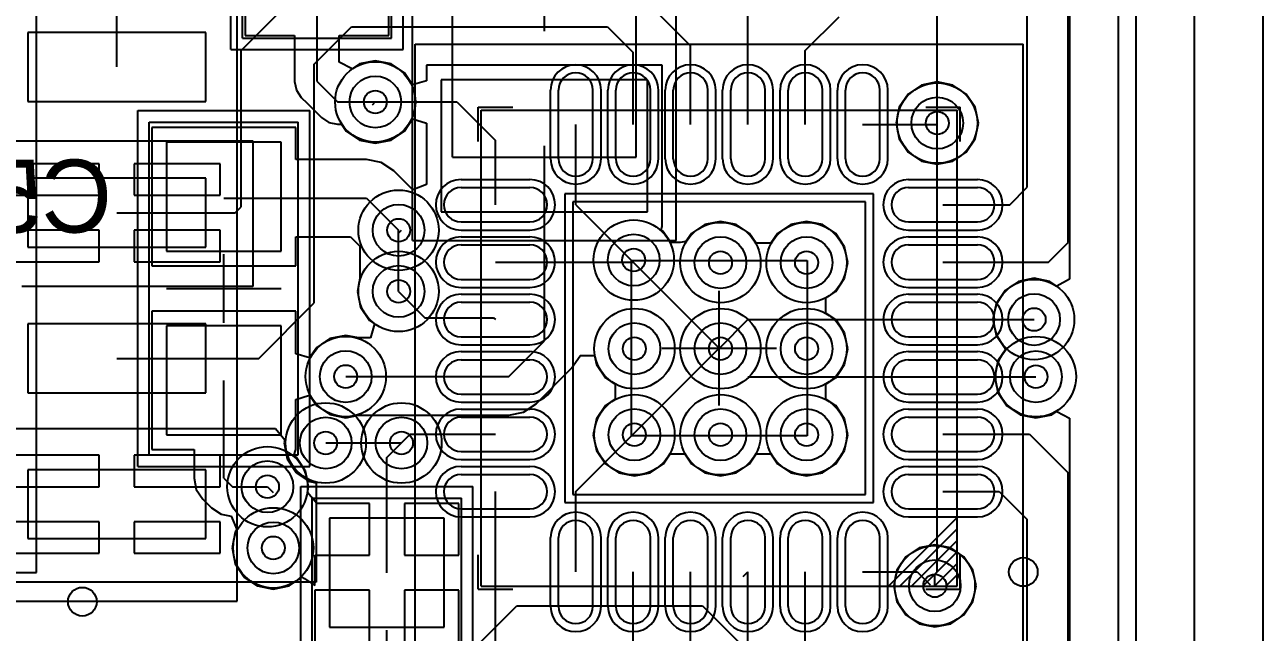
# Model space of a CAD drawing. Extents: x 28 to 300, y 18 to 330.
# Drawn here: x 238.51 to 249.3, y 115.26 to 120.56 of the extents above; entities that cross this region are included whole.
import ezdxf

# ---------------------------------------------------------------- set-up
doc = ezdxf.new("R2010")
doc.units = 0
for name, color, linetype in [('BOTTOMLAYER', 5, 'CONTINUOUS'), ('BOTTOMOVERLAY', 54, 'CONTINUOUS'), ('BOTTOMPASTE', 16, 'CONTINUOUS'), ('BOTTOMSOLDER', 6, 'CONTINUOUS'), ('DRILLDRAWING', 1, 'CONTINUOUS'), ('INTERNALPLANE1', 76, 'CONTINUOUS'), ('INTERNALPLANE6', 136, 'CONTINUOUS'), ('KEEPOUTLAYER', 6, 'CONTINUOUS'), ('MECHANICAL1', 6, 'CONTINUOUS'), ('MECHANICAL14', 56, 'CONTINUOUS'), ('MECHANICAL15', 56, 'CONTINUOUS'), ('MECHANICAL16', 56, 'CONTINUOUS'), ('MECHANICAL9', 56, 'CONTINUOUS'), ('MIDLAYER1', 16, 'CONTINUOUS'), ('MIDLAYER3', 90, 'CONTINUOUS'), ('MULTILAYER', 9, 'CONTINUOUS'), ('TOPLAYER', 1, 'CONTINUOUS'), ('TOPOVERLAY', 2, 'CONTINUOUS'), ('TOPPASTE', 8, 'CONTINUOUS'), ('TOPSOLDER', 216, 'CONTINUOUS'), ('VIAHOLELAYER', 16, 'CONTINUOUS')]:
    doc.layers.add(name, color=color, linetype=linetype)

msp = doc.modelspace()

# ---------------------------------------------------------------- linework, layer by layer
at = {"layer": 'BOTTOMLAYER'}
for p, q in [((247.612, 164.111), (247.612, 118.339)), ((240.427, 121.616), (240.427, 120.462)), ((241.681, 120.462), (241.681, 121.616)), ((241.054, 120.061), (241.054, 121.039)), ((240.427, 120.462), (240.859, 120.462)), ((240.859, 120.462), (240.859, 120.061)), ((241.248, 120.231), (241.248, 120.462)), ((241.248, 120.462), (241.681, 120.462)), ((241.36, 120.171), (241.248, 120.231)), ((241.562, 120.242), (241.424, 120.214)), ((241.699, 120.214), (241.562, 120.242)), ((241.424, 120.214), (241.36, 120.171)), ((241.815, 120.137), (241.699, 120.214)), ((241.886, 120.031), (241.815, 120.137)), ((244.062, 120.203), (242.008, 120.203)), ((242.008, 120.203), (242.008, 120.067)), ((244.062, 118.799), (244.062, 120.203)), ((240.859, 120.061), (240.874, 119.986)), ((241.054, 120.061), (241.231, 119.883)), ((242.008, 120.067), (241.886, 120.031)), ((243.935, 120.076), (242.135, 120.076)), ((242.135, 120.076), (242.135, 118.926)), ((243.935, 118.926), (243.935, 120.076)), ((246.321, 120.03), (246.205, 119.952)), ((246.459, 120.057), (246.321, 120.03)), ((246.596, 120.03), (246.459, 120.057)), ((246.712, 119.952), (246.596, 120.03)), ((240.874, 119.986), (240.916, 119.923)), ((240.916, 119.923), (240.967, 119.873)), ((246.205, 119.952), (246.127, 119.836)), ((246.79, 119.836), (246.712, 119.952)), ((240.967, 119.873), (241.094, 119.746)), ((241.231, 119.883), (241.562, 119.883)), ((241.536, 119.858), (241.562, 119.883)), ((246.127, 119.836), (246.1, 119.699)), ((246.818, 119.699), (246.79, 119.836)), ((241.094, 119.746), (241.157, 119.703)), ((241.157, 119.703), (241.231, 119.689)), ((241.815, 119.629), (241.886, 119.735)), ((241.886, 119.735), (242.008, 119.698)), ((242.008, 119.698), (242.008, 119.164)), ((246.1, 119.699), (246.127, 119.561)), ((246.79, 119.561), (246.818, 119.699)), ((240.868, 119.659), (239.614, 119.659)), ((239.614, 119.659), (239.614, 118.455)), ((240.868, 119.381), (240.868, 119.659)), ((241.231, 119.689), (241.231, 119.689)), ((241.231, 119.689), (241.268, 119.689)), ((241.268, 119.689), (241.308, 119.629)), ((241.308, 119.629), (241.424, 119.551)), ((241.699, 119.551), (241.815, 119.629)), ((240.741, 119.532), (239.741, 119.532)), ((239.741, 119.532), (239.741, 118.582)), ((240.741, 118.582), (240.741, 119.532)), ((241.424, 119.551), (241.562, 119.524)), ((241.562, 119.524), (241.699, 119.551)), ((243.035, 117.8), (243.035, 119.501)), ((246.127, 119.561), (246.205, 119.445)), ((246.712, 119.445), (246.79, 119.561)), ((241.485, 119.381), (240.868, 119.381)), ((241.614, 119.356), (241.485, 119.381)), ((246.205, 119.445), (246.321, 119.367)), ((246.596, 119.367), (246.712, 119.445)), ((241.723, 119.283), (241.614, 119.356)), ((241.89, 119.116), (241.723, 119.283)), ((246.321, 119.367), (246.459, 119.34)), ((246.459, 119.34), (246.596, 119.367)), ((242.008, 119.164), (241.89, 119.116)), ((240.241, 119.045), (241.485, 119.045)), ((241.485, 119.045), (241.765, 118.765)), ((242.135, 118.926), (243.935, 118.926)), ((244.57, 118.842), (244.433, 118.815)), ((244.708, 118.815), (244.57, 118.842)), ((245.32, 118.842), (245.183, 118.815)), ((245.458, 118.815), (245.32, 118.842)), ((241.765, 118.232), (241.765, 118.765)), ((244.053, 118.769), (244.062, 118.799)), ((244.068, 118.758), (244.053, 118.769)), ((244.062, 118.799), (244.062, 118.799)), ((244.062, 118.799), (244.062, 118.799)), ((244.136, 118.657), (244.068, 118.758)), ((244.317, 118.737), (244.269, 118.667)), ((244.433, 118.815), (244.317, 118.737)), ((244.824, 118.737), (244.708, 118.815)), ((244.882, 118.651), (244.824, 118.737)), ((245.067, 118.737), (245.009, 118.651)), ((245.183, 118.815), (245.067, 118.737)), ((245.574, 118.737), (245.458, 118.815)), ((245.652, 118.621), (245.574, 118.737)), ((240.868, 118.455), (240.868, 118.708)), ((240.868, 118.708), (241.346, 118.708)), ((241.346, 118.708), (241.428, 118.626)), ((241.428, 118.626), (241.428, 118.344)), ((244.22, 118.657), (244.136, 118.657)), ((244.269, 118.667), (244.22, 118.657)), ((245.009, 118.651), (244.882, 118.651)), ((245.679, 118.483), (245.652, 118.621)), ((239.741, 118.582), (240.741, 118.582)), ((239.614, 118.455), (240.868, 118.455)), ((245.652, 118.346), (245.679, 118.483)), ((241.428, 118.344), (241.406, 118.232)), ((245.574, 118.23), (245.652, 118.346)), ((247.166, 118.319), (247.05, 118.241)), ((247.303, 118.346), (247.166, 118.319)), ((247.441, 118.319), (247.303, 118.346)), ((247.5, 118.279), (247.441, 118.319)), ((247.612, 118.339), (247.5, 118.279)), ((241.406, 118.232), (241.433, 118.095)), ((245.488, 118.172), (245.574, 118.23)), ((247.05, 118.241), (246.972, 118.125)), ((241.433, 118.095), (241.511, 117.978)), ((245.488, 118.045), (245.488, 118.172)), ((246.972, 118.125), (246.944, 117.987)), ((240.868, 118.059), (239.614, 118.059)), ((239.614, 118.059), (239.614, 116.855)), ((240.868, 117.689), (240.868, 118.059)), ((241.511, 117.978), (241.556, 117.948)), ((245.574, 117.987), (245.488, 118.045)), ((245.652, 117.871), (245.574, 117.987)), ((246.944, 117.987), (246.972, 117.85)), ((240.741, 117.932), (239.741, 117.932)), ((239.741, 117.932), (239.741, 116.982)), ((240.741, 116.982), (240.741, 117.932)), ((241.556, 117.948), (241.519, 117.827)), ((245.679, 117.733), (245.652, 117.871)), ((241.167, 117.822), (241.051, 117.744)), ((241.304, 117.849), (241.167, 117.822)), ((241.416, 117.827), (241.304, 117.849)), ((241.519, 117.827), (241.416, 117.827)), ((242.725, 117.49), (243.035, 117.8)), ((246.972, 117.85), (247.05, 117.734)), ((240.989, 117.652), (240.868, 117.689)), ((241.051, 117.744), (240.989, 117.652)), ((243.273, 117.562), (243.346, 117.671)), ((243.346, 117.671), (243.346, 117.673)), ((243.346, 117.673), (243.473, 117.673)), ((243.473, 117.673), (243.489, 117.596)), ((245.652, 117.596), (245.679, 117.733)), ((247.056, 117.729), (246.988, 117.626)), ((247.05, 117.734), (247.056, 117.729)), ((242.963, 117.252), (243.273, 117.562)), ((243.273, 117.562), (243.273, 117.562)), ((243.273, 117.562), (243.273, 117.562)), ((243.273, 117.562), (243.273, 117.562)), ((243.273, 117.562), (243.273, 117.562)), ((243.273, 117.562), (243.273, 117.562)), ((243.273, 117.562), (243.273, 117.562)), ((243.273, 117.562), (243.273, 117.562)), ((243.273, 117.562), (243.273, 117.562)), ((243.273, 117.562), (243.273, 117.562)), ((243.273, 117.562), (243.273, 117.562)), ((243.273, 117.562), (243.273, 117.562)), ((243.273, 117.562), (243.273, 117.562)), ((243.273, 117.562), (243.273, 117.562)), ((243.273, 117.562), (243.273, 117.562)), ((243.273, 117.562), (243.273, 117.562)), ((243.273, 117.562), (243.273, 117.562)), ((243.273, 117.562), (243.273, 117.562)), ((243.273, 117.562), (243.273, 117.562)), ((243.273, 117.562), (243.273, 117.562)), ((243.273, 117.562), (243.273, 117.562)), ((243.273, 117.562), (243.273, 117.562)), ((243.273, 117.562), (243.273, 117.562)), ((243.273, 117.562), (243.273, 117.562)), ((243.489, 117.596), (243.567, 117.48)), ((245.574, 117.48), (245.652, 117.596)), ((246.988, 117.626), (246.96, 117.489)), ((240.241, 116.606), (240.241, 117.457)), ((241.304, 117.49), (242.725, 117.49)), ((243.567, 117.48), (243.653, 117.422)), ((245.488, 117.422), (245.574, 117.48)), ((246.96, 117.489), (246.988, 117.351)), ((240.868, 117.291), (240.989, 117.328)), ((240.989, 117.328), (241.051, 117.236)), ((243.653, 117.422), (243.653, 117.295)), ((245.488, 117.295), (245.488, 117.422)), ((246.988, 117.351), (247.066, 117.235)), ((240.868, 116.855), (240.868, 117.291)), ((241.051, 117.236), (241.167, 117.158)), ((242.854, 117.179), (242.963, 117.252)), ((242.963, 117.252), (242.963, 117.252)), ((242.963, 117.252), (242.963, 117.252)), ((242.963, 117.252), (242.963, 117.252)), ((242.963, 117.252), (242.963, 117.252)), ((242.963, 117.252), (242.963, 117.252)), ((242.963, 117.252), (242.963, 117.252)), ((242.963, 117.252), (242.963, 117.252)), ((242.963, 117.252), (242.963, 117.252)), ((242.963, 117.252), (242.963, 117.252)), ((242.963, 117.252), (242.963, 117.252)), ((242.963, 117.252), (242.963, 117.252)), ((242.963, 117.252), (242.963, 117.252)), ((242.963, 117.252), (242.963, 117.252)), ((242.963, 117.252), (242.963, 117.252)), ((242.963, 117.252), (242.963, 117.252)), ((242.963, 117.252), (242.963, 117.252)), ((242.963, 117.252), (242.963, 117.252)), ((242.963, 117.252), (242.963, 117.252)), ((242.963, 117.252), (242.963, 117.252)), ((242.963, 117.252), (242.963, 117.252)), ((242.963, 117.252), (242.963, 117.252)), ((242.963, 117.252), (242.963, 117.252)), ((242.963, 117.252), (242.963, 117.252)), ((242.963, 117.252), (242.963, 117.252)), ((242.963, 117.252), (242.963, 117.252)), ((242.963, 117.252), (242.963, 117.252)), ((242.963, 117.252), (242.963, 117.252)), ((242.963, 117.252), (242.963, 117.252)), ((242.963, 117.252), (242.963, 117.252)), ((242.963, 117.252), (242.963, 117.252)), ((242.963, 117.252), (242.963, 117.252)), ((242.963, 117.252), (242.963, 117.252)), ((243.567, 117.237), (243.489, 117.121)), ((243.653, 117.295), (243.567, 117.237)), ((245.574, 117.237), (245.488, 117.295)), ((245.652, 117.121), (245.574, 117.237)), ((247.066, 117.235), (247.182, 117.157)), ((241.167, 117.158), (241.304, 117.131)), ((241.304, 117.131), (241.416, 117.153)), ((241.416, 117.153), (242.725, 117.153)), ((242.725, 117.153), (242.854, 117.179)), ((243.489, 117.121), (243.461, 116.983)), ((245.679, 116.983), (245.652, 117.121)), ((247.182, 117.157), (247.319, 117.13)), ((247.319, 117.13), (247.457, 117.157)), ((247.457, 117.157), (247.5, 117.186)), ((247.5, 117.186), (247.612, 117.126)), ((247.612, 117.126), (247.612, 104.008)), ((239.741, 116.982), (240.741, 116.982)), ((241.13, 116.911), (241.79, 116.911)), ((241.663, 116.784), (241.79, 116.911)), ((243.461, 116.983), (243.489, 116.846)), ((245.652, 116.846), (245.679, 116.983)), ((239.614, 116.855), (239.982, 116.855)), ((239.982, 116.855), (239.982, 116.606)), ((240.851, 116.8), (240.868, 116.855)), ((240.876, 116.784), (240.851, 116.8)), ((240.868, 116.855), (240.868, 116.855)), ((240.868, 116.855), (240.868, 116.855)), ((240.953, 116.667), (240.876, 116.784)), ((241.663, 115.781), (241.663, 116.784)), ((243.489, 116.846), (243.567, 116.73)), ((244.074, 116.73), (244.132, 116.816)), ((244.132, 116.816), (244.259, 116.816)), ((244.259, 116.816), (244.317, 116.73)), ((244.824, 116.73), (244.882, 116.816)), ((244.882, 116.816), (245.009, 116.816)), ((245.009, 116.816), (245.067, 116.73)), ((245.574, 116.73), (245.652, 116.846)), ((243.567, 116.73), (243.683, 116.652)), ((243.958, 116.652), (244.074, 116.73)), ((244.317, 116.73), (244.433, 116.652)), ((244.708, 116.652), (244.824, 116.73)), ((245.067, 116.73), (245.183, 116.652)), ((245.458, 116.652), (245.574, 116.73)), ((239.982, 116.606), (239.982, 116.606)), ((239.982, 116.606), (239.982, 116.606)), ((239.982, 116.606), (240.002, 116.507)), ((240.241, 116.606), (240.317, 116.53)), ((240.981, 116.53), (240.953, 116.667)), ((243.683, 116.652), (243.82, 116.624)), ((243.82, 116.624), (243.958, 116.652)), ((244.433, 116.652), (244.57, 116.624)), ((244.57, 116.624), (244.708, 116.652)), ((245.183, 116.652), (245.32, 116.624)), ((245.32, 116.624), (245.458, 116.652)), ((240.002, 116.507), (240.058, 116.423)), ((240.317, 116.53), (240.622, 116.53)), ((240.622, 116.53), (240.673, 116.479)), ((240.971, 116.481), (240.981, 116.53)), ((241.051, 116.383), (240.971, 116.481)), ((240.058, 116.423), (240.134, 116.347)), ((240.134, 116.347), (240.218, 116.291)), ((241.511, 116.383), (241.051, 116.383)), ((241.511, 115.933), (241.511, 116.383)), ((242.29, 116.383), (241.816, 116.383)), ((241.816, 116.383), (241.816, 115.933)), ((242.29, 115.933), (242.29, 116.383)), ((240.218, 116.291), (240.307, 116.273)), ((240.307, 116.273), (240.356, 116.156)), ((242.163, 116.256), (241.163, 116.256)), ((241.163, 116.256), (241.163, 115.306)), ((242.163, 115.306), (242.163, 116.256)), ((240.341, 116.134), (240.314, 115.997)), ((240.356, 116.156), (240.341, 116.134)), ((246.438, 116.025), (246.301, 115.998)), ((246.576, 115.998), (246.438, 116.025)), ((240.314, 115.997), (240.341, 115.859)), ((241.036, 115.67), (241.036, 115.933)), ((241.036, 115.933), (241.511, 115.933)), ((241.816, 115.933), (242.29, 115.933)), ((246.185, 115.92), (246.107, 115.804)), ((246.301, 115.998), (246.185, 115.92)), ((246.692, 115.92), (246.576, 115.998)), ((246.77, 115.804), (246.692, 115.92)), ((240.341, 115.859), (240.419, 115.743)), ((240.419, 115.743), (240.535, 115.665)), ((240.81, 115.665), (240.924, 115.741)), ((240.924, 115.741), (240.946, 115.73)), ((240.946, 115.73), (241.036, 115.67)), ((246.107, 115.804), (246.08, 115.667)), ((246.797, 115.667), (246.77, 115.804)), ((240.535, 115.665), (240.673, 115.638)), ((240.673, 115.638), (240.81, 115.665)), ((241.511, 115.628), (241.036, 115.628)), ((241.036, 115.628), (241.036, 115.179)), ((241.511, 115.179), (241.511, 115.628)), ((242.29, 115.628), (241.816, 115.628)), ((241.816, 115.628), (241.816, 115.179)), ((242.29, 115.179), (242.29, 115.628)), ((246.08, 115.667), (246.107, 115.529)), ((246.77, 115.529), (246.797, 115.667)), ((246.107, 115.529), (246.185, 115.413)), ((246.692, 115.413), (246.77, 115.529)), ((246.185, 115.413), (246.301, 115.335)), ((246.576, 115.335), (246.692, 115.413)), ((241.163, 115.306), (242.163, 115.306)), ((246.301, 115.335), (246.438, 115.308)), ((246.438, 115.308), (246.576, 115.335))]:
    msp.add_line(p, q, dxfattribs=at)
for centre in [(241.562, 119.883), (246.459, 119.699), (241.765, 118.765), (243.814, 118.505), (244.57, 118.483), (245.32, 118.483), (241.765, 118.232), (247.303, 117.987), (243.82, 117.733), (244.57, 117.733), (245.32, 117.733), (241.304, 117.49), (247.319, 117.489), (241.13, 116.911), (241.79, 116.911), (243.82, 116.983), (244.57, 116.983), (245.32, 116.983), (240.622, 116.53), (240.673, 115.997), (246.438, 115.667)]:
    msp.add_circle(centre, 0.225, dxfattribs=at)
at = {"layer": 'BOTTOMOVERLAY'}
for p, q in [((242.235, 120.451), (242.235, 121.551)), ((243.835, 120.451), (243.835, 121.551)), ((239.741, 118.257), (240.741, 118.257))]:
    msp.add_line(p, q, dxfattribs=at)
at = {"layer": 'BOTTOMPASTE'}
for p, q in [((243.935, 120.076), (242.135, 120.076)), ((242.135, 120.076), (242.135, 118.926)), ((243.935, 118.926), (243.935, 120.076)), ((240.741, 119.532), (239.741, 119.532)), ((239.741, 119.532), (239.741, 118.582)), ((240.741, 118.582), (240.741, 119.532)), ((242.135, 118.926), (243.935, 118.926)), ((239.741, 118.582), (240.741, 118.582)), ((240.741, 117.932), (239.741, 117.932)), ((239.741, 117.932), (239.741, 116.982)), ((240.741, 116.982), (240.741, 117.932)), ((239.741, 116.982), (240.741, 116.982)), ((242.163, 116.256), (241.163, 116.256)), ((241.163, 116.256), (241.163, 115.306)), ((242.163, 115.306), (242.163, 116.256)), ((241.163, 115.306), (242.163, 115.306))]:
    msp.add_line(p, q, dxfattribs=at)
at = {"layer": 'BOTTOMSOLDER'}
for p, q in [((243.935, 120.076), (242.135, 120.076)), ((242.135, 120.076), (242.135, 118.926)), ((243.935, 118.926), (243.935, 120.076)), ((240.741, 119.532), (239.741, 119.532)), ((239.741, 119.532), (239.741, 118.582)), ((240.741, 118.582), (240.741, 119.532)), ((242.135, 118.926), (243.935, 118.926)), ((239.741, 118.582), (240.741, 118.582)), ((240.741, 117.932), (239.741, 117.932)), ((239.741, 117.932), (239.741, 116.982)), ((240.741, 116.982), (240.741, 117.932)), ((239.741, 116.982), (240.741, 116.982)), ((242.163, 116.256), (241.163, 116.256)), ((241.163, 116.256), (241.163, 115.306)), ((242.163, 115.306), (242.163, 116.256)), ((241.163, 115.306), (242.163, 115.306))]:
    msp.add_line(p, q, dxfattribs=at)
at = {"layer": 'DRILLDRAWING'}
for centre in [(241.562, 119.883), (246.459, 119.699), (241.765, 118.765), (243.814, 118.505), (244.57, 118.483), (245.32, 118.483), (241.765, 118.232), (247.303, 117.987), (243.82, 117.733), (244.57, 117.733), (245.32, 117.733), (241.304, 117.49), (247.319, 117.489), (241.13, 116.911), (241.79, 116.911), (243.82, 116.983), (244.57, 116.983), (245.32, 116.983), (240.622, 116.53), (240.673, 115.997), (246.438, 115.667)]:
    msp.add_circle(centre, 0.1, dxfattribs=at)
at = {"layer": 'INTERNALPLANE1'}
for p, q in [((248.7, 97.15), (248.7, 195.549)), ((248.189, 162.796), (248.189, 97.66))]:
    msp.add_line(p, q, dxfattribs=at)
for centre in [(241.562, 119.883), (246.459, 119.699), (241.765, 118.765), (243.814, 118.505), (244.57, 118.483), (245.32, 118.483), (241.765, 118.232), (247.303, 117.987), (243.82, 117.733), (244.57, 117.733), (245.32, 117.733), (241.304, 117.49), (247.319, 117.489), (243.82, 116.983), (244.57, 116.983), (245.32, 116.983), (241.13, 116.911), (241.79, 116.911), (240.622, 116.53), (240.673, 115.997), (246.438, 115.667)]:
    msp.add_circle(centre, 0.35, dxfattribs=at)
at = {"layer": 'INTERNALPLANE6'}
for p, q in [((248.7, 97.15), (248.7, 195.549)), ((248.189, 195.039), (248.189, 97.66))]:
    msp.add_line(p, q, dxfattribs=at)
for centre in [(241.562, 119.883), (246.459, 119.699), (241.765, 118.765), (241.765, 118.232), (241.304, 117.49), (241.13, 116.911), (241.79, 116.911), (246.438, 115.667)]:
    msp.add_circle(centre, 0.35, dxfattribs=at)
at = {"layer": 'KEEPOUTLAYER'}
msp.add_line((248.039, 97.785), (248.039, 194.818), dxfattribs=at)
at = {"layer": 'MECHANICAL1'}
msp.add_line((248.7, 97.15), (248.7, 195.549), dxfattribs=at)
at = {"layer": 'MECHANICAL14'}
for p, q in [((240.404, 120.439), (240.404, 123.239)), ((241.704, 120.439), (241.704, 123.239)), ((242.235, 119.401), (242.235, 122.601)), ((243.835, 119.401), (243.835, 122.601)), ((238.609, 115.783), (238.609, 120.783)), ((240.404, 120.439), (241.704, 120.439)), ((242.484, 119.812), (246.634, 119.812)), ((242.484, 115.662), (242.484, 119.812)), ((246.634, 115.662), (246.634, 119.812)), ((239.591, 119.707), (240.891, 119.707)), ((239.591, 116.807), (239.591, 119.707)), ((240.891, 116.807), (240.891, 119.707)), ((242.235, 119.401), (243.835, 119.401)), ((239.591, 116.807), (240.891, 116.807)), ((241.013, 113.531), (241.013, 116.431)), ((241.013, 116.431), (242.313, 116.431)), ((242.313, 113.531), (242.313, 116.431)), ((246.034, 115.662), (246.634, 116.262)), ((246.134, 115.662), (246.634, 116.162)), ((246.234, 115.662), (246.634, 116.062)), ((246.334, 115.662), (246.634, 115.962)), ((246.434, 115.662), (246.634, 115.862)), ((234.609, 115.783), (238.609, 115.783)), ((246.534, 115.662), (246.634, 115.762)), ((242.484, 115.662), (246.634, 115.662))]:
    msp.add_line(p, q, dxfattribs=at)
at = {"layer": 'MECHANICAL15'}
for p, q in [((240.304, 120.339), (240.304, 123.339)), ((241.804, 120.339), (241.804, 123.339)), ((241.885, 118.676), (241.885, 123.326)), ((244.185, 118.676), (244.185, 123.326)), ((243.035, 120.501), (243.035, 121.501)), ((240.359, 115.533), (240.359, 121.033)), ((240.304, 120.339), (241.804, 120.339)), ((241.909, 120.387), (247.209, 120.387)), ((241.909, 115.087), (241.909, 120.387)), ((247.209, 115.087), (247.209, 120.387)), ((241.885, 118.676), (244.185, 118.676)), ((244.559, 117.237), (244.559, 118.237)), ((244.059, 117.737), (245.059, 117.737)), ((240.913, 116.531), (242.413, 116.531)), ((240.913, 113.431), (240.913, 116.531)), ((242.413, 113.431), (242.413, 116.531)), ((232.859, 115.533), (240.359, 115.533)), ((241.663, 114.681), (241.663, 115.281))]:
    msp.add_line(p, q, dxfattribs=at)
at = {"layer": 'MECHANICAL16'}
for p, q in [((239.491, 119.807), (240.991, 119.807)), ((239.491, 116.707), (239.491, 119.807)), ((240.991, 116.707), (240.991, 119.807)), ((240.241, 117.957), (240.241, 118.557)), ((239.941, 118.257), (240.541, 118.257)), ((239.491, 116.707), (240.991, 116.707))]:
    msp.add_line(p, q, dxfattribs=at)
at = {"layer": 'MECHANICAL9'}
msp.add_line((249.3, 96.546), (249.3, 126.146), dxfattribs=at)
at = {"layer": 'MIDLAYER1'}
for centre in [(241.562, 119.883), (246.459, 119.699), (241.765, 118.765), (243.814, 118.505), (244.57, 118.483), (245.32, 118.483), (241.765, 118.232), (247.303, 117.987), (243.82, 117.733), (244.57, 117.733), (245.32, 117.733), (241.304, 117.49), (247.319, 117.489), (241.13, 116.911), (241.79, 116.911), (243.82, 116.983), (244.57, 116.983), (245.32, 116.983), (240.622, 116.53), (240.673, 115.997), (246.438, 115.667)]:
    msp.add_circle(centre, 0.225, dxfattribs=at)
at = {"layer": 'MIDLAYER3'}
for p, q in [((246.459, 119.699), (246.459, 131.542)), ((246.459, 115.788), (246.459, 119.699)), ((246.438, 115.768), (246.459, 115.788)), ((246.438, 115.667), (246.438, 115.768)), ((241.68, 114.378), (242.795, 115.493)), ((242.795, 115.493), (244.413, 115.493)), ((244.413, 115.493), (245.033, 114.873))]:
    msp.add_line(p, q, dxfattribs=at)
for centre in [(241.562, 119.883), (246.459, 119.699), (241.765, 118.765), (243.814, 118.505), (244.57, 118.483), (245.32, 118.483), (241.765, 118.232), (247.303, 117.987), (243.82, 117.733), (244.57, 117.733), (245.32, 117.733), (241.304, 117.49), (247.319, 117.489), (241.13, 116.911), (241.79, 116.911), (243.82, 116.983), (244.57, 116.983), (245.32, 116.983), (240.622, 116.53), (240.673, 115.997), (246.438, 115.667)]:
    msp.add_circle(centre, 0.225, dxfattribs=at)
at = {"layer": 'MULTILAYER'}
for centre in [(241.562, 119.883), (246.459, 119.699), (241.765, 118.765), (243.814, 118.505), (244.57, 118.483), (245.32, 118.483), (241.765, 118.232), (247.303, 117.987), (243.82, 117.733), (244.57, 117.733), (245.32, 117.733), (241.304, 117.49), (247.319, 117.489), (241.13, 116.911), (241.79, 116.911), (243.82, 116.983), (244.57, 116.983), (245.32, 116.983), (240.622, 116.53), (240.673, 115.997), (246.438, 115.667)]:
    msp.add_circle(centre, 0.225, dxfattribs=at)
at = {"layer": 'TOPLAYER'}
for p, q in [((247.599, 118.657), (247.599, 123.318)), ((244.809, 119.687), (244.809, 121.959)), ((247.243, 119.14), (247.243, 122.01)), ((240.393, 120.332), (241.385, 121.324)), ((239.309, 120.188), (239.309, 120.792)), ((244.005, 120.676), (244.309, 120.372)), ((245.309, 120.33), (245.605, 120.626)), ((240.084, 120.488), (238.534, 120.488)), ((238.534, 120.488), (238.534, 119.888)), ((240.084, 119.888), (240.084, 120.488)), ((241.03, 120.211), (241.355, 120.537)), ((241.355, 120.537), (243.585, 120.537)), ((243.585, 120.537), (243.809, 120.313)), ((244.309, 119.687), (244.309, 120.372)), ((240.393, 118.969), (240.393, 120.332)), ((243.809, 119.687), (243.809, 120.313)), ((245.309, 119.687), (245.309, 120.33)), ((241.03, 118.132), (241.03, 120.211)), ((243.159, 119.387), (243.159, 119.987)), ((243.459, 119.387), (243.459, 119.987)), ((243.659, 119.387), (243.659, 119.987)), ((243.959, 119.387), (243.959, 119.987)), ((244.159, 119.387), (244.159, 119.987)), ((244.459, 119.387), (244.459, 119.987)), ((244.659, 119.387), (244.659, 119.987)), ((244.959, 119.387), (244.959, 119.987)), ((245.159, 119.387), (245.159, 119.987)), ((245.459, 119.387), (245.459, 119.987)), ((245.659, 119.387), (245.659, 119.987)), ((245.959, 119.387), (245.959, 119.987)), ((238.534, 119.888), (240.084, 119.888)), ((241.562, 119.883), (242.273, 119.883)), ((242.273, 119.883), (242.609, 119.547)), ((243.309, 118.987), (243.309, 119.687)), ((245.809, 119.687), (246.448, 119.687)), ((237.456, 119.545), (240.495, 119.545)), ((240.495, 119.545), (240.495, 118.275)), ((242.609, 118.987), (242.609, 119.547)), ((239.156, 119.345), (238.407, 119.345)), ((239.156, 119.07), (239.156, 119.345)), ((240.211, 119.345), (239.461, 119.345)), ((239.461, 119.345), (239.461, 119.07)), ((240.211, 119.07), (240.211, 119.345)), ((240.084, 119.218), (238.534, 119.218)), ((238.534, 119.218), (238.534, 118.618)), ((240.084, 118.618), (240.084, 119.218)), ((238.407, 119.07), (239.156, 119.07)), ((239.461, 119.07), (240.211, 119.07)), ((242.309, 119.137), (242.909, 119.137)), ((246.209, 119.137), (246.809, 119.137)), ((247.091, 118.987), (247.243, 119.14)), ((240.342, 118.918), (240.393, 118.969)), ((245.834, 119.012), (243.284, 119.012)), ((243.284, 119.012), (243.284, 116.462)), ((243.309, 118.987), (243.803, 118.493)), ((245.834, 116.462), (245.834, 119.012)), ((246.509, 118.987), (247.091, 118.987)), ((239.309, 118.918), (240.342, 118.918)), ((242.309, 118.837), (242.909, 118.837)), ((246.209, 118.837), (246.809, 118.837)), ((239.156, 118.765), (238.407, 118.765)), ((239.156, 118.491), (239.156, 118.765)), ((240.211, 118.765), (239.461, 118.765)), ((239.461, 118.765), (239.461, 118.491)), ((240.211, 118.491), (240.211, 118.765)), ((241.765, 118.74), (241.778, 118.753)), ((241.765, 118.232), (241.765, 118.74)), ((241.778, 118.753), (241.79, 118.765)), ((238.534, 118.618), (240.084, 118.618)), ((242.309, 118.637), (242.909, 118.637)), ((246.209, 118.637), (246.809, 118.637)), ((247.429, 118.487), (247.599, 118.657)), ((238.407, 118.491), (239.156, 118.491)), ((239.461, 118.491), (240.211, 118.491)), ((242.609, 118.487), (243.809, 118.487)), ((243.803, 118.493), (243.809, 118.487)), ((243.809, 118.487), (244.559, 117.737)), ((246.509, 118.487), (247.429, 118.487)), ((246.509, 118.487), (246.764, 118.487)), ((242.309, 118.337), (242.909, 118.337)), ((246.209, 118.337), (246.809, 118.337)), ((240.495, 118.275), (238.481, 118.275)), ((241.765, 118.232), (241.993, 118.003)), ((240.546, 117.648), (241.03, 118.132)), ((242.309, 118.137), (242.909, 118.137)), ((246.209, 118.137), (246.809, 118.137)), ((241.993, 118.003), (242.593, 118.003)), ((242.593, 118.003), (242.609, 117.987)), ((244.563, 117.741), (244.809, 117.987)), ((244.809, 117.987), (245.32, 117.987)), ((245.32, 117.987), (246.509, 117.987)), ((246.509, 117.987), (247.303, 117.987)), ((240.084, 117.948), (238.534, 117.948)), ((238.534, 117.948), (238.534, 117.348)), ((240.084, 117.348), (240.084, 117.948)), ((242.309, 117.837), (242.909, 117.837)), ((246.209, 117.837), (246.809, 117.837)), ((239.309, 117.648), (240.546, 117.648)), ((243.813, 116.991), (244.559, 117.737)), ((244.559, 117.737), (244.563, 117.741)), ((242.309, 117.637), (242.909, 117.637)), ((246.209, 117.637), (246.809, 117.637)), ((241.304, 117.49), (242.606, 117.49)), ((242.606, 117.49), (242.609, 117.487)), ((244.809, 117.487), (245.32, 117.487)), ((245.32, 117.487), (246.509, 117.487)), ((246.509, 117.487), (247.318, 117.487)), ((247.318, 117.487), (247.319, 117.489)), ((238.534, 117.348), (240.084, 117.348)), ((242.309, 117.337), (242.909, 117.337)), ((246.209, 117.337), (246.809, 117.337)), ((242.309, 117.137), (242.909, 117.137)), ((246.209, 117.137), (246.809, 117.137)), ((237.438, 117.038), (240.692, 117.038)), ((240.692, 117.038), (240.773, 116.94)), ((240.773, 116.94), (240.767, 116.911)), ((240.767, 116.911), (240.795, 116.772)), ((241.231, 116.911), (241.79, 116.911)), ((241.79, 116.911), (241.866, 116.987)), ((241.866, 116.987), (242.609, 116.987)), ((243.309, 116.487), (243.813, 116.991)), ((246.509, 116.987), (247.262, 116.987)), ((246.509, 116.987), (246.755, 116.987)), ((247.262, 116.987), (247.599, 116.651)), ((239.156, 116.805), (238.407, 116.805)), ((239.156, 116.53), (239.156, 116.805)), ((240.211, 116.805), (239.461, 116.805)), ((239.461, 116.805), (239.461, 116.53)), ((240.211, 116.53), (240.211, 116.805)), ((242.309, 116.837), (242.909, 116.837)), ((246.209, 116.837), (246.809, 116.837)), ((240.084, 116.678), (238.534, 116.678)), ((238.534, 116.678), (238.534, 116.078)), ((240.084, 116.078), (240.084, 116.678)), ((240.795, 116.772), (240.873, 116.655)), ((240.873, 116.655), (240.991, 116.576)), ((240.991, 116.576), (241.046, 116.565)), ((241.046, 116.565), (241.046, 115.697)), ((242.309, 116.637), (242.909, 116.637)), ((246.209, 116.637), (246.809, 116.637)), ((247.599, 112.191), (247.599, 116.651)), ((238.407, 116.53), (239.156, 116.53)), ((239.461, 116.53), (240.211, 116.53)), ((242.609, 115.087), (242.609, 116.487)), ((243.284, 116.462), (245.834, 116.462)), ((243.309, 115.787), (243.309, 116.487)), ((246.509, 116.487), (247, 116.487)), ((246.509, 116.487), (246.555, 116.487)), ((247, 116.487), (247.243, 116.244)), ((242.309, 116.337), (242.909, 116.337)), ((246.209, 116.337), (246.809, 116.337)), ((247.243, 113.458), (247.243, 116.244)), ((239.156, 116.225), (238.407, 116.225)), ((239.156, 115.951), (239.156, 116.225)), ((240.211, 116.225), (239.461, 116.225)), ((239.461, 116.225), (239.461, 115.951)), ((240.211, 115.951), (240.211, 116.225)), ((238.534, 116.078), (240.084, 116.078)), ((243.159, 115.487), (243.159, 116.087)), ((243.459, 115.487), (243.459, 116.087)), ((243.659, 115.487), (243.659, 116.087)), ((243.959, 115.487), (243.959, 116.087)), ((244.159, 115.487), (244.159, 116.087)), ((244.459, 115.487), (244.459, 116.087)), ((244.659, 115.487), (244.659, 116.087)), ((244.959, 115.487), (244.959, 116.087)), ((245.159, 115.487), (245.159, 116.087)), ((245.459, 115.487), (245.459, 116.087)), ((245.659, 115.487), (245.659, 116.087)), ((245.959, 115.487), (245.959, 116.087)), ((238.407, 115.951), (239.156, 115.951)), ((239.461, 115.951), (240.211, 115.951)), ((243.809, 115.096), (243.809, 115.787)), ((244.309, 114.898), (244.309, 115.787)), ((244.769, 115.747), (244.809, 115.787)), ((244.809, 115.097), (244.809, 115.787)), ((245.309, 115.154), (245.309, 115.787)), ((245.809, 115.787), (246.283, 115.787)), ((246.283, 115.787), (246.396, 115.675)), ((241.046, 115.697), (236.728, 115.697))]:
    msp.add_line(p, q, dxfattribs=at)
for centre in [(241.562, 119.883), (246.459, 119.699), (241.765, 118.765), (243.814, 118.505), (244.57, 118.483), (245.32, 118.483), (241.765, 118.232), (247.303, 117.987), (243.82, 117.733), (244.57, 117.733), (245.32, 117.733), (241.304, 117.49), (247.319, 117.489), (241.13, 116.911), (241.79, 116.911), (243.82, 116.983), (244.57, 116.983), (245.32, 116.983), (240.622, 116.53), (240.673, 115.997), (246.438, 115.667)]:
    msp.add_circle(centre, 0.225, dxfattribs=at)
for centre, start, end in [((243.309, 119.987), 360, 180), ((243.809, 119.987), 360, 180), ((244.309, 119.987), 360, 180), ((244.809, 119.987), 360, 180), ((245.309, 119.987), 360, 180), ((245.809, 119.987), 360, 180), ((243.309, 119.387), 180, 360), ((243.809, 119.387), 180, 360), ((244.309, 119.387), 180, 360), ((244.809, 119.387), 180, 360), ((245.309, 119.387), 180, 360), ((245.809, 119.387), 180, 360), ((242.309, 118.987), 90, 270), ((242.909, 118.987), 270, 90), ((246.209, 118.987), 90, 270), ((246.809, 118.987), 270, 90), ((242.309, 118.487), 90, 270), ((242.909, 118.487), 270, 90), ((246.209, 118.487), 90, 270), ((246.809, 118.487), 270, 90), ((242.309, 117.987), 90, 270), ((242.909, 117.987), 270, 90), ((246.209, 117.987), 90, 270), ((246.809, 117.987), 270, 90), ((242.309, 117.487), 90, 270), ((242.909, 117.487), 270, 90), ((246.209, 117.487), 90, 270), ((246.809, 117.487), 270, 90), ((242.309, 116.987), 90, 270), ((242.909, 116.987), 270, 90), ((246.209, 116.987), 90, 270), ((246.809, 116.987), 270, 90), ((242.309, 116.487), 90, 270), ((242.909, 116.487), 270, 90), ((246.209, 116.487), 90, 270), ((246.809, 116.487), 270, 90), ((243.309, 116.087), 360, 180), ((243.809, 116.087), 360, 180), ((244.309, 116.087), 360, 180), ((244.809, 116.087), 360, 180), ((245.309, 116.087), 360, 180), ((245.809, 116.087), 360, 180), ((243.309, 115.487), 180, 360), ((243.809, 115.487), 180, 360), ((244.309, 115.487), 180, 360), ((244.809, 115.487), 180, 360), ((245.309, 115.487), 180, 360), ((245.809, 115.487), 180, 360)]:
    msp.add_arc(centre, 0.15, start, end, dxfattribs=at)
at = {"layer": 'TOPOVERLAY'}
for p, q in [((242.459, 119.537), (242.459, 119.837)), ((242.459, 119.837), (242.759, 119.837)), ((246.359, 119.837), (246.659, 119.837)), ((246.659, 119.537), (246.659, 119.837)), ((242.459, 115.637), (242.459, 115.937)), ((246.659, 115.637), (246.659, 115.937)), ((242.459, 115.637), (242.759, 115.637)), ((246.359, 115.637), (246.659, 115.637))]:
    msp.add_line(p, q, dxfattribs=at)
for centre in [(247.209, 115.787), (239.009, 115.528)]:
    msp.add_circle(centre, 0.125, dxfattribs=at)
at = {"layer": 'TOPPASTE'}
for p, q in [((240.084, 120.488), (238.534, 120.488)), ((238.534, 120.488), (238.534, 119.888)), ((240.084, 119.888), (240.084, 120.488)), ((243.159, 119.387), (243.159, 119.987)), ((243.459, 119.387), (243.459, 119.987)), ((243.659, 119.387), (243.659, 119.987)), ((243.959, 119.387), (243.959, 119.987)), ((244.159, 119.387), (244.159, 119.987)), ((244.459, 119.387), (244.459, 119.987)), ((244.659, 119.387), (244.659, 119.987)), ((244.959, 119.387), (244.959, 119.987)), ((245.159, 119.387), (245.159, 119.987)), ((245.459, 119.387), (245.459, 119.987)), ((245.659, 119.387), (245.659, 119.987)), ((245.959, 119.387), (245.959, 119.987)), ((238.534, 119.888), (240.084, 119.888)), ((240.084, 119.218), (238.534, 119.218)), ((238.534, 119.218), (238.534, 118.618)), ((240.084, 118.618), (240.084, 119.218)), ((242.309, 119.137), (242.909, 119.137)), ((246.209, 119.137), (246.809, 119.137)), ((245.834, 119.012), (243.284, 119.012)), ((243.284, 119.012), (243.284, 116.462)), ((245.834, 116.462), (245.834, 119.012)), ((242.309, 118.837), (242.909, 118.837)), ((246.209, 118.837), (246.809, 118.837)), ((238.534, 118.618), (240.084, 118.618)), ((242.309, 118.637), (242.909, 118.637)), ((246.209, 118.637), (246.809, 118.637)), ((243.794, 116.972), (243.794, 118.502)), ((243.794, 118.502), (245.324, 118.502)), ((245.324, 118.502), (245.324, 116.972)), ((242.309, 118.337), (242.909, 118.337)), ((246.209, 118.337), (246.809, 118.337)), ((242.309, 118.137), (242.909, 118.137)), ((246.209, 118.137), (246.809, 118.137)), ((240.084, 117.948), (238.534, 117.948)), ((238.534, 117.948), (238.534, 117.348)), ((240.084, 117.348), (240.084, 117.948)), ((242.309, 117.837), (242.909, 117.837)), ((246.209, 117.837), (246.809, 117.837)), ((242.309, 117.637), (242.909, 117.637)), ((246.209, 117.637), (246.809, 117.637)), ((238.534, 117.348), (240.084, 117.348)), ((242.309, 117.337), (242.909, 117.337)), ((246.209, 117.337), (246.809, 117.337)), ((242.309, 117.137), (242.909, 117.137)), ((246.209, 117.137), (246.809, 117.137)), ((245.324, 116.972), (243.794, 116.972)), ((245.324, 116.972), (245.324, 116.972)), ((242.309, 116.837), (242.909, 116.837)), ((246.209, 116.837), (246.809, 116.837)), ((240.084, 116.678), (238.534, 116.678)), ((238.534, 116.678), (238.534, 116.078)), ((240.084, 116.078), (240.084, 116.678)), ((242.309, 116.637), (242.909, 116.637)), ((246.209, 116.637), (246.809, 116.637)), ((243.284, 116.462), (245.834, 116.462)), ((242.309, 116.337), (242.909, 116.337)), ((246.209, 116.337), (246.809, 116.337)), ((238.534, 116.078), (240.084, 116.078)), ((243.159, 115.487), (243.159, 116.087)), ((243.459, 115.487), (243.459, 116.087)), ((243.659, 115.487), (243.659, 116.087)), ((243.959, 115.487), (243.959, 116.087)), ((244.159, 115.487), (244.159, 116.087)), ((244.459, 115.487), (244.459, 116.087)), ((244.659, 115.487), (244.659, 116.087)), ((244.959, 115.487), (244.959, 116.087)), ((245.159, 115.487), (245.159, 116.087)), ((245.459, 115.487), (245.459, 116.087)), ((245.659, 115.487), (245.659, 116.087)), ((245.959, 115.487), (245.959, 116.087))]:
    msp.add_line(p, q, dxfattribs=at)
for centre, start, end in [((243.309, 119.987), 360, 180), ((243.809, 119.987), 360, 180), ((244.309, 119.987), 360, 180), ((244.809, 119.987), 360, 180), ((245.309, 119.987), 360, 180), ((245.809, 119.987), 360, 180), ((243.309, 119.387), 180, 360), ((243.809, 119.387), 180, 360), ((244.309, 119.387), 180, 360), ((244.809, 119.387), 180, 360), ((245.309, 119.387), 180, 360), ((245.809, 119.387), 180, 360), ((242.309, 118.987), 90, 270), ((242.909, 118.987), 270, 90), ((246.209, 118.987), 90, 270), ((246.809, 118.987), 270, 90), ((242.309, 118.487), 90, 270), ((242.909, 118.487), 270, 90), ((246.209, 118.487), 90, 270), ((246.809, 118.487), 270, 90), ((242.309, 117.987), 90, 270), ((242.909, 117.987), 270, 90), ((246.209, 117.987), 90, 270), ((246.809, 117.987), 270, 90), ((242.309, 117.487), 90, 270), ((242.909, 117.487), 270, 90), ((246.209, 117.487), 90, 270), ((246.809, 117.487), 270, 90), ((242.309, 116.987), 90, 270), ((242.909, 116.987), 270, 90), ((246.209, 116.987), 90, 270), ((246.809, 116.987), 270, 90), ((242.309, 116.487), 90, 270), ((242.909, 116.487), 270, 90), ((246.209, 116.487), 90, 270), ((246.809, 116.487), 270, 90), ((243.309, 116.087), 360, 180), ((243.809, 116.087), 360, 180), ((244.309, 116.087), 360, 180), ((244.809, 116.087), 360, 180), ((245.309, 116.087), 360, 180), ((245.809, 116.087), 360, 180), ((243.309, 115.487), 180, 360), ((243.809, 115.487), 180, 360), ((244.309, 115.487), 180, 360), ((244.809, 115.487), 180, 360), ((245.309, 115.487), 180, 360), ((245.809, 115.487), 180, 360)]:
    msp.add_arc(centre, 0.15, start, end, dxfattribs=at)
at = {"layer": 'TOPSOLDER'}
for p, q in [((240.084, 120.488), (238.534, 120.488)), ((238.534, 120.488), (238.534, 119.888)), ((240.084, 119.888), (240.084, 120.488)), ((243.089, 119.387), (243.089, 119.987)), ((243.529, 119.387), (243.529, 119.987)), ((243.589, 119.387), (243.589, 119.987)), ((244.029, 119.387), (244.029, 119.987)), ((244.089, 119.387), (244.089, 119.987)), ((244.529, 119.387), (244.529, 119.987)), ((244.589, 119.387), (244.589, 119.987)), ((245.029, 119.387), (245.029, 119.987)), ((245.089, 119.387), (245.089, 119.987)), ((245.529, 119.387), (245.529, 119.987)), ((245.589, 119.387), (245.589, 119.987)), ((246.029, 119.387), (246.029, 119.987)), ((238.534, 119.888), (240.084, 119.888)), ((240.084, 119.218), (238.534, 119.218)), ((238.534, 119.218), (238.534, 118.618)), ((240.084, 118.618), (240.084, 119.218)), ((242.309, 119.207), (242.909, 119.207)), ((246.209, 119.207), (246.809, 119.207)), ((245.904, 119.082), (243.214, 119.082)), ((243.214, 119.082), (243.214, 116.392)), ((245.904, 116.392), (245.904, 119.082)), ((242.309, 118.767), (242.909, 118.767)), ((246.209, 118.767), (246.809, 118.767)), ((238.534, 118.618), (240.084, 118.618)), ((242.309, 118.707), (242.909, 118.707)), ((246.209, 118.707), (246.809, 118.707)), ((242.309, 118.267), (242.909, 118.267)), ((242.309, 118.207), (242.909, 118.207)), ((246.209, 118.267), (246.809, 118.267)), ((246.209, 118.207), (246.809, 118.207)), ((240.084, 117.948), (238.534, 117.948)), ((238.534, 117.948), (238.534, 117.348)), ((240.084, 117.348), (240.084, 117.948)), ((242.309, 117.767), (242.909, 117.767)), ((246.209, 117.767), (246.809, 117.767)), ((242.309, 117.707), (242.909, 117.707)), ((246.209, 117.707), (246.809, 117.707)), ((238.534, 117.348), (240.084, 117.348)), ((242.309, 117.267), (242.909, 117.267)), ((246.209, 117.267), (246.809, 117.267)), ((242.309, 117.207), (242.909, 117.207)), ((246.209, 117.207), (246.809, 117.207)), ((240.084, 116.678), (238.534, 116.678)), ((238.534, 116.678), (238.534, 116.078)), ((240.084, 116.078), (240.084, 116.678)), ((242.309, 116.767), (242.909, 116.767)), ((242.309, 116.707), (242.909, 116.707)), ((246.209, 116.767), (246.809, 116.767)), ((246.209, 116.707), (246.809, 116.707)), ((243.214, 116.392), (245.904, 116.392)), ((242.309, 116.267), (242.909, 116.267)), ((246.209, 116.267), (246.809, 116.267)), ((238.534, 116.078), (240.084, 116.078)), ((243.089, 115.487), (243.089, 116.087)), ((243.529, 115.487), (243.529, 116.087)), ((243.589, 115.487), (243.589, 116.087)), ((244.029, 115.487), (244.029, 116.087)), ((244.089, 115.487), (244.089, 116.087)), ((244.529, 115.487), (244.529, 116.087)), ((244.589, 115.487), (244.589, 116.087)), ((245.029, 115.487), (245.029, 116.087)), ((245.089, 115.487), (245.089, 116.087)), ((245.529, 115.487), (245.529, 116.087)), ((245.589, 115.487), (245.589, 116.087)), ((246.029, 115.487), (246.029, 116.087))]:
    msp.add_line(p, q, dxfattribs=at)
for centre, start, end in [((243.309, 119.987), 360, 180), ((243.809, 119.987), 360, 180), ((244.309, 119.987), 360, 180), ((244.809, 119.987), 360, 180), ((245.309, 119.987), 360, 180), ((245.809, 119.987), 360, 180), ((243.309, 119.387), 180, 360), ((243.809, 119.387), 180, 360), ((244.309, 119.387), 180, 360), ((244.809, 119.387), 180, 360), ((245.309, 119.387), 180, 360), ((245.809, 119.387), 180, 360), ((242.309, 118.987), 90, 270), ((242.909, 118.987), 270, 90), ((246.209, 118.987), 90, 270), ((246.809, 118.987), 270, 90), ((242.309, 118.487), 90, 270), ((242.909, 118.487), 270, 90), ((246.209, 118.487), 90, 270), ((246.809, 118.487), 270, 90), ((242.309, 117.987), 90, 270), ((242.909, 117.987), 270, 90), ((246.209, 117.987), 90, 270), ((246.809, 117.987), 270, 90), ((242.309, 117.487), 90, 270), ((242.909, 117.487), 270, 90), ((246.209, 117.487), 90, 270), ((246.809, 117.487), 270, 90), ((242.309, 116.987), 90, 270), ((242.909, 116.987), 270, 90), ((246.209, 116.987), 90, 270), ((246.809, 116.987), 270, 90), ((242.309, 116.487), 90, 270), ((242.909, 116.487), 270, 90), ((246.209, 116.487), 90, 270), ((246.809, 116.487), 270, 90), ((243.309, 116.087), 360, 180), ((243.809, 116.087), 360, 180), ((244.309, 116.087), 360, 180), ((244.809, 116.087), 360, 180), ((245.309, 116.087), 360, 180), ((245.809, 116.087), 360, 180), ((243.309, 115.487), 180, 360), ((243.809, 115.487), 180, 360), ((244.309, 115.487), 180, 360), ((244.809, 115.487), 180, 360), ((245.309, 115.487), 180, 360), ((245.809, 115.487), 180, 360)]:
    msp.add_arc(centre, 0.22, start, end, dxfattribs=at)
at = {"layer": 'VIAHOLELAYER'}
for centre in [(241.562, 119.883), (246.459, 119.699), (241.765, 118.765), (243.814, 118.505), (244.57, 118.483), (245.32, 118.483), (241.765, 118.232), (247.303, 117.987), (243.82, 117.733), (244.57, 117.733), (245.32, 117.733), (241.304, 117.49), (247.319, 117.489), (241.13, 116.911), (241.79, 116.911), (243.82, 116.983), (244.57, 116.983), (245.32, 116.983), (240.622, 116.53), (240.673, 115.997), (246.438, 115.667)]:
    msp.add_circle(centre, 0.1, dxfattribs=at)

# ---------------------------------------------------------------- texts
at = {"layer": 'BOTTOMOVERLAY', "text_generation_flag": 2}
msp.add_text('C5', height=0.635, rotation=360, dxfattribs=at).set_placement((239.268, 118.745))

doc.saveas('drawing.dxf')
